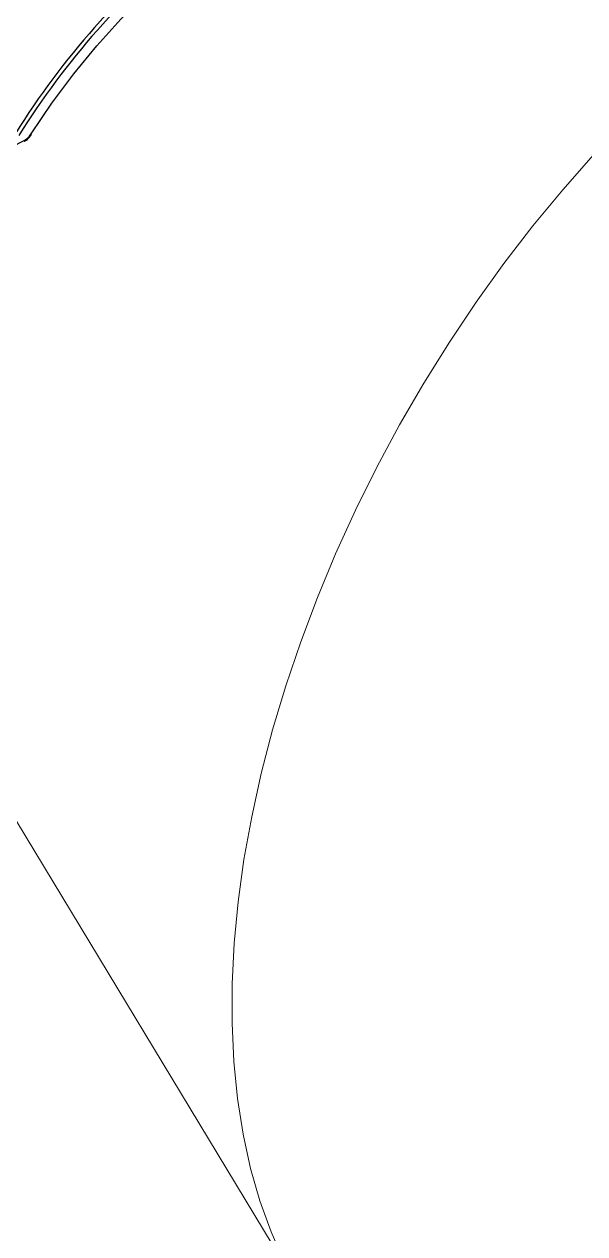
# Model space of a CAD drawing. Extents: x 11 to 120, y 2 to 94.
# Drawn here: x 25.56 to 28.44, y 67.02 to 73.23 of the extents above; entities that cross this region are included whole.
import ezdxf

# ---------------------------------------------------------------- set-up
doc = ezdxf.new("R2010")
doc.units = 0
doc.header["$MEASUREMENT"] = 0
doc.linetypes.add('SLD-Solid', pattern=[0])
doc.layers.add('OBJECT', color=7, linetype='CONTINUOUS')

msp = doc.modelspace()

# ---------------------------------------------------------------- linework, layer by layer
at = {"layer": 'OBJECT'}
msp.add_line((25.3578, 72.5269), (25.5646, 72.6332), dxfattribs=at)
at = {"layer": 'OBJECT', "color": 7, "linetype": 'SLD-Solid', "lineweight": 15}
msp.add_line((25.1372, 69.774), (26.9773, 66.7333), dxfattribs=at)
at = {"layer": 'OBJECT', "flags": 128}
msp.add_lwpolyline([(25.5974, 72.665), (25.7043, 72.8219), (25.8169, 72.9729), (25.9347, 73.1171), (26.057, 73.2539), (26.1831, 73.3823), (26.3124, 73.5019), (26.4442, 73.6118), (26.5778, 73.7116), (26.7125, 73.8007), (26.8475, 73.8787), (26.9822, 73.9451), (27.1158, 73.9995), (27.2476, 74.0417), (27.3769, 74.0715), (27.503, 74.0886), (27.6253, 74.0931), (27.6731, 74.0913)], dxfattribs=at)
at = {"layer": 'OBJECT', "color": 7, "linetype": 'SLD-Solid', "lineweight": 15, "flags": 128}
msp.add_lwpolyline([(31.9559, 73.8138), (31.9019, 73.8435), (31.7718, 73.9037), (31.6353, 73.9515), (31.4929, 73.987), (31.345, 74.0098), (31.1921, 74.02), (31.0346, 74.0175), (30.8731, 74.0023), (30.7081, 73.9746), (30.54, 73.9343), (30.3695, 73.8815), (30.197, 73.8166), (30.0231, 73.7396), (29.8483, 73.6508), (29.6732, 73.5505), (29.4984, 73.439), (29.3243, 73.3166), (29.1516, 73.1838), (28.9808, 73.0409), (28.8124, 72.8885), (28.6469, 72.7269), (28.4849, 72.5567), (28.3268, 72.3784), (28.1733, 72.1927), (28.0247, 72), (27.8815, 71.8009), (27.7442, 71.5962), (27.6132, 71.3864), (27.489, 71.1723), (27.3718, 70.9544), (27.2621, 70.7335), (27.1603, 70.5103), (27.0666, 70.2854), (26.9813, 70.0596), (26.9047, 69.8335), (26.8371, 69.608), (26.7787, 69.3837), (26.7296, 69.1613), (26.6899, 68.9415), (26.66, 68.725), (26.6397, 68.5125), (26.6292, 68.3046), (26.6286, 68.102), (26.6377, 67.9054), (26.6567, 67.7154), (26.6853, 67.5325), (26.7237, 67.3573), (26.7715, 67.1904), (26.8287, 67.0324), (26.8951, 66.8836), (26.9704, 66.7446), (27.0546, 66.6159), (27.1471, 66.4977), (27.2479, 66.3906), (27.3566, 66.2947), (27.4727, 66.2105), (27.542, 66.1679)], dxfattribs=at)
at = {"layer": 'OBJECT'}
for centre, radius, start, end in [((29.0164, 70.479), 4.1273, 129.12912, 147.98322), ((29.0156, 70.4791), 4.1064, 129.12913, 147.98321), ((25.557, 72.6318), 0.00778, 305.833, 10.28434)]:
    msp.add_arc(centre, radius, start, end, dxfattribs=at)
for points, knots in [([(25.5623, 72.6267), (25.5652, 72.6281), (25.5754, 72.6331), (25.5885, 72.6459), (25.5966, 72.6581), (25.5996, 72.6627)], [0, 0, 0, 0, 0.196658, 0.699287, 1, 1, 1, 1]), ([(25.5646, 72.6332), (25.5705, 72.6371), (25.5819, 72.6445), (25.5923, 72.6573), (25.5969, 72.6642), (25.5974, 72.665)], [0, 0, 0, 0, 0.489871, 0.942612, 1, 1, 1, 1])]:
    msp.add_open_spline(points, degree=3, knots=knots, dxfattribs=at)

doc.saveas('drawing.dxf')
